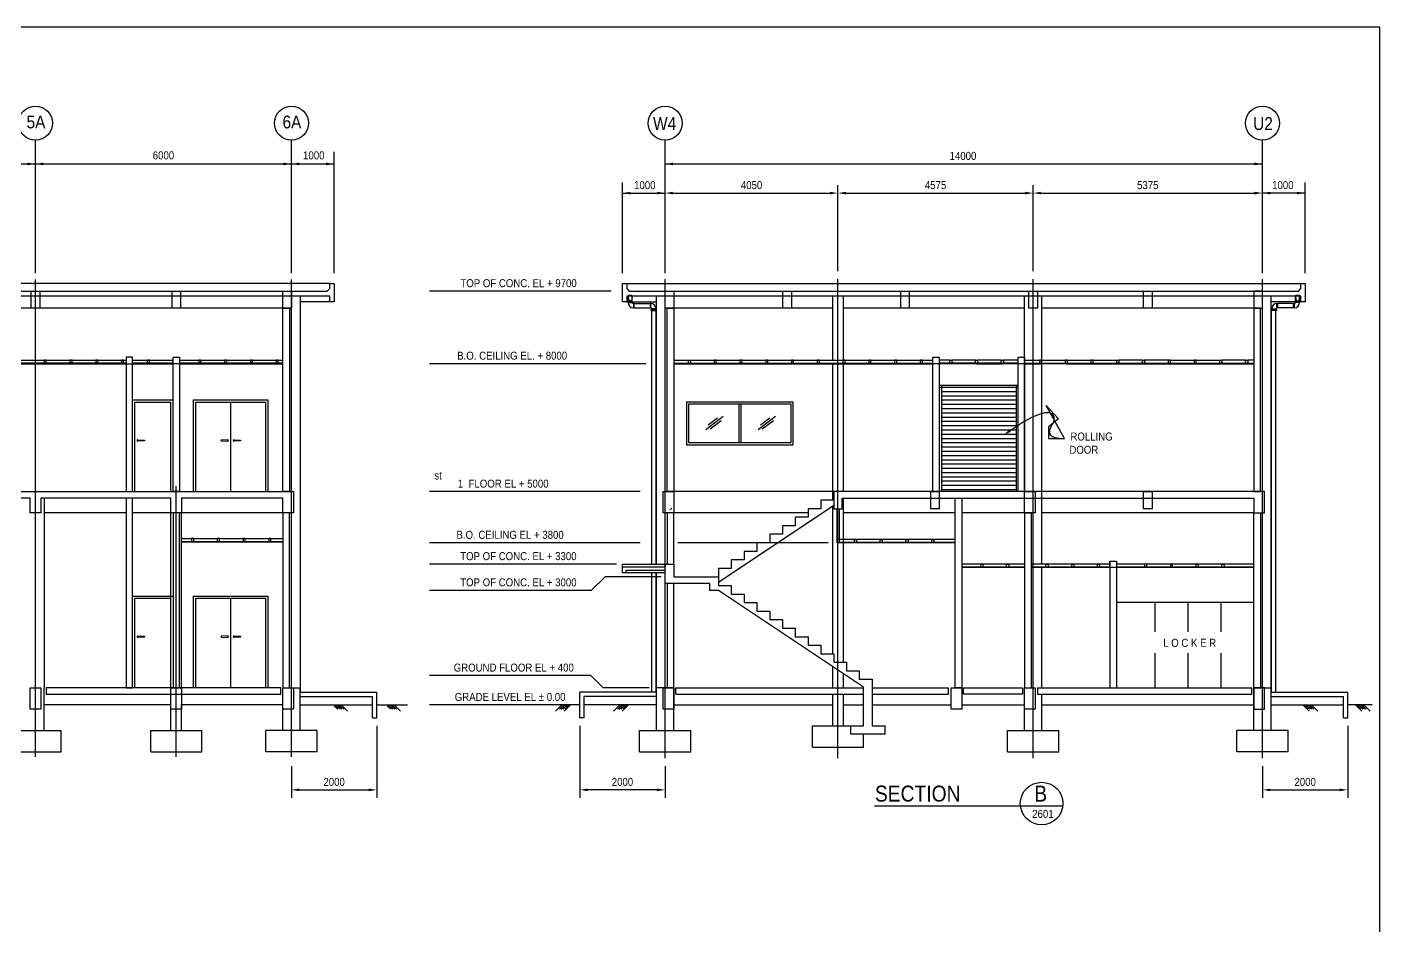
# Model space of a CAD drawing. Extents: x 225 to 62939, y 225 to 44209.
# Drawn here: x 31032 to 62739, y 23134 to 44209 of the extents above; entities that cross this region are included whole.
import ezdxf
from ezdxf.enums import TextEntityAlignment as Align

# ---------------------------------------------------------------- set-up
doc = ezdxf.new("R2010")
doc.units = 0
doc.header["$LTSCALE"] = 750
for name, pattern in [('CENTER', [0]), ('HIDDEN', [0]), ('HIDDEN2', [0]), ('PHANTOM', [0])]:
    doc.linetypes.add(name, pattern=pattern)
doc.layers.get('0').update_dxf_attribs({"linetype": 'CONTINUOUS'})
for name, color, linetype in [('AS', 6, 'CENTER'), ('BEAM', 4, 'CONTINUOUS'), ('COL', 3, 'CONTINUOUS'), ('DIM', 2, 'CONTINUOUS'), ('FORM', 1, 'CONTINUOUS')]:
    doc.layers.add(name, color=color, linetype=linetype)

msp = doc.modelspace()

# ---------------------------------------------------------------- linework, layer by layer
at = {"color": 0}
for p, q in [((38129, 38196), (6329, 38196)), ((45087, 38196), (60887, 38196)), ((37429, 37896), (37429, 28616)), ((38129, 37766), (37429, 37766)), ((45117, 37767), (45117, 37894)), ((45217, 37767), (45217, 37894)), ((45787, 31616), (45787, 37896)), ((49912, 37896), (49912, 36396)), ((50162, 37896), (50162, 36396)), ((54412, 33316), (54412, 37896)), ((54812, 31616), (54812, 37896)), ((60187, 28616), (60187, 37896)), ((60757, 37767), (60757, 37894)), ((60857, 37767), (60857, 37894)), ((37029, 37616), (7429, 37616)), ((45257, 37727), (45634, 37727)), ((45257, 37627), (45634, 37627)), ((45787, 37576), (45655, 37576)), ((45655, 37576), (45655, 37561)), ((45655, 37561), (45787, 37561)), ((45672, 37561), (45672, 37576)), ((45674, 37576), (45674, 37587)), ((45674, 31616), (45674, 37561)), ((45774, 37576), (45774, 37587)), ((45774, 31616), (45774, 37561)), ((45776, 37561), (45776, 37576)), ((49912, 37616), (46187, 37616)), ((54412, 37616), (50162, 37616)), ((59787, 37616), (54812, 37616)), ((60187, 37576), (60319, 37576)), ((60319, 37561), (60187, 37561)), ((60197, 37561), (60197, 37576)), ((60200, 37576), (60200, 37587)), ((60200, 28616), (60200, 37561)), ((60300, 37576), (60300, 37587)), ((60300, 28616), (60300, 37561)), ((60302, 37561), (60302, 37576)), ((60319, 37576), (60319, 37561)), ((60717, 37727), (60340, 37727)), ((60717, 37627), (60340, 37627)), ((23676, 36316), (33504, 36316)), ((23826, 36396), (33354, 36396)), ((33354, 36326), (23826, 36326)), ((33504, 36396), (34454, 36396)), ((34454, 36326), (33504, 36326)), ((33504, 36316), (34454, 36316)), ((34604, 36396), (37029, 36396)), ((37029, 36326), (34604, 36326)), ((34604, 36316), (37029, 36316)), ((46187, 36396), (51363, 36396)), ((46187, 36326), (52262, 36326)), ((46187, 36316), (52262, 36316)), ((49912, 36316), (49912, 33116)), ((50162, 36316), (50162, 33316)), ((51413, 36396), (51967, 36396)), ((52017, 36396), (52262, 36396)), ((52657, 36396), (52412, 36396)), ((54262, 36326), (52412, 36326)), ((53284, 36316), (52412, 36316)), ((53261, 36396), (52707, 36396)), ((53288, 36316), (53888, 36316)), ((53865, 36396), (53311, 36396)), ((54262, 36316), (53892, 36316)), ((54262, 36396), (53915, 36396)), ((54412, 36396), (54759, 36396)), ((54412, 36326), (59787, 36326)), ((54412, 36316), (54782, 36316)), ((55386, 36316), (54786, 36316)), ((54809, 36396), (55363, 36396)), ((55390, 36316), (59787, 36316)), ((55413, 36396), (55967, 36396)), ((56017, 36396), (56571, 36396)), ((57175, 36396), (56621, 36396)), ((57779, 36396), (57225, 36396)), ((57829, 36396), (58383, 36396)), ((58433, 36396), (58987, 36396)), ((59591, 36396), (59037, 36396)), ((59787, 36396), (59641, 36396)), ((52412, 35816), (54262, 35816)), ((52412, 35766), (54262, 35766)), ((52462, 35816), (52462, 33316)), ((52462, 35666), (54212, 35666)), ((52462, 35566), (54212, 35566)), ((54212, 35816), (54212, 33316)), ((33504, 35466), (34454, 35466)), ((33554, 33316), (33554, 35416)), ((33554, 35416), (34404, 35416)), ((34404, 33316), (34404, 35416)), ((34934, 33316), (34934, 35466)), ((34934, 35466), (36681, 35466)), ((34984, 33316), (34984, 35416)), ((34984, 35416), (36631, 35416)), ((35808, 33316), (35808, 35416)), ((36631, 33316), (36631, 35416)), ((36681, 33316), (36681, 35466)), ((46537, 35366), (46537, 34466)), ((48937, 35366), (46537, 35366)), ((47712, 35366), (47712, 34466)), ((47762, 35366), (47762, 34466)), ((48937, 34466), (48937, 35366)), ((52462, 35466), (54212, 35466)), ((52462, 35366), (54212, 35366)), ((52462, 35266), (54212, 35266)), ((46942, 34777), (47350, 35089)), ((46997, 34882), (47212, 35046)), ((47039, 34788), (47300, 34988)), ((48167, 34777), (48575, 35089)), ((48222, 34882), (48437, 35046)), ((48264, 34788), (48525, 34988)), ((52462, 35166), (54212, 35166)), ((52462, 35066), (54212, 35066)), ((52462, 34966), (54212, 34966)), ((52462, 34866), (54212, 34866)), ((52462, 34766), (54212, 34766)), ((52462, 34666), (54212, 34666)), ((52462, 34566), (54212, 34566)), ((46537, 34466), (48937, 34466)), ((52462, 34466), (54212, 34466)), ((52462, 34366), (54212, 34366)), ((52462, 34266), (54212, 34266)), ((52462, 34166), (54212, 34166)), ((52462, 34066), (54212, 34066)), ((52462, 33966), (54212, 33966)), ((52462, 33866), (54212, 33866)), ((52462, 33766), (54212, 33766)), ((52462, 33666), (54212, 33666)), ((49937, 33316), (46187, 33316)), ((52462, 33566), (54212, 33566)), ((52462, 33466), (54212, 33466)), ((52462, 33366), (54212, 33366)), ((47237, 31196), (49937, 32996)), ((49912, 32979), (49912, 29516)), ((50162, 33166), (50162, 29316)), ((33354, 32816), (31429, 32816)), ((37029, 32816), (33504, 32816)), ((46104, 32893), (46140, 32929)), ((49337, 32816), (46187, 32816)), ((52787, 32816), (50162, 32816)), ((54412, 32816), (52937, 32816)), ((54412, 32816), (54412, 28716)), ((54412, 32816), (54562, 32816)), ((54562, 32816), (54562, 28716)), ((59787, 32816), (54812, 32816)), ((34654, 32216), (34887, 32216)), ((34654, 32146), (37029, 32146)), ((34654, 32136), (37029, 32136)), ((34937, 32216), (35491, 32216)), ((35541, 32216), (36095, 32216)), ((36145, 32216), (36699, 32216)), ((36749, 32216), (37029, 32216)), ((52787, 32196), (50012, 32196)), ((52787, 32126), (50012, 32126)), ((52787, 32116), (50012, 32116)), ((45674, 28616), (45674, 31416)), ((45774, 28616), (45774, 31416)), ((45787, 28616), (45787, 31416)), ((54412, 31616), (52937, 31616)), ((54412, 31546), (52937, 31546)), ((54412, 31536), (52937, 31536)), ((56412, 31616), (54562, 31616)), ((56412, 31546), (54562, 31546)), ((56412, 31536), (54562, 31536)), ((54812, 28716), (54812, 31536)), ((56412, 31686), (56412, 28736)), ((56412, 31686), (56562, 31686)), ((56562, 31686), (56562, 28736)), ((59787, 31616), (56562, 31616)), ((59787, 31546), (56562, 31546)), ((59787, 31536), (56562, 31536)), ((33504, 30866), (34454, 30866)), ((33554, 28716), (33554, 30816)), ((33554, 30816), (34404, 30816)), ((34404, 28716), (34404, 30866)), ((34934, 28716), (34934, 30866)), ((34934, 30866), (36681, 30866)), ((34984, 28716), (34984, 30816)), ((34984, 30816), (36631, 30816)), ((35808, 28716), (35808, 30816)), ((36631, 28716), (36631, 30816)), ((36681, 28716), (36681, 30866)), ((59787, 30716), (56562, 30716)), ((57462, 30716), (57462, 30026)), ((58237, 30716), (58237, 30026)), ((59012, 30716), (59012, 30026)), ((57462, 29527), (57462, 28716)), ((58237, 29527), (58237, 28716)), ((59012, 29527), (59012, 28716)), ((49912, 29213), (49912, 28716)), ((50162, 29046), (50162, 28716)), ((31429, 27716), (31429, 28716)), ((37029, 28716), (37429, 28716)), ((37429, 27716), (37429, 28716)), ((37429, 28616), (39229, 28616)), ((39229, 28016), (39229, 28616)), ((45787, 28616), (43987, 28616)), ((43987, 28016), (43987, 28616)), ((46187, 28716), (45787, 28716)), ((45787, 27716), (45787, 28716)), ((46187, 27716), (46187, 28716)), ((46237, 28566), (46237, 28716)), ((46237, 28716), (50637, 28716)), ((46237, 28566), (50637, 28566)), ((49912, 28566), (49912, 27829)), ((50162, 28566), (50162, 27829)), ((50837, 28716), (52629, 28716)), ((50837, 28566), (52629, 28566)), ((52629, 28566), (52629, 28716)), ((53187, 28716), (53187, 28716)), ((54712, 28716), (54712, 28566)), ((54712, 28716), (59737, 28716)), ((54712, 28566), (59737, 28566)), ((54812, 27716), (54812, 28566)), ((59737, 28566), (59737, 28716)), ((59737, 28566), (59737, 28716)), ((59787, 28716), (60187, 28716)), ((59787, 28716), (59787, 28716)), ((59787, 27716), (59787, 28716)), ((60187, 27716), (60187, 28716)), ((60187, 28616), (61987, 28616)), ((61987, 28016), (61987, 28616)), ((34404, 28316), (31429, 28316)), ((37029, 28316), (34654, 28316)), ((37029, 27716), (37029, 28316)), ((37429, 28516), (39129, 28516)), ((37429, 28316), (39129, 28316)), ((38232, 28280), (38268, 28316)), ((38253, 28259), (38310, 28316)), ((38274, 28237), (38353, 28316)), ((38295, 28216), (38395, 28316)), ((38368, 28216), (38332, 28253)), ((38410, 28216), (38353, 28274)), ((38453, 28216), (38374, 28295)), ((38545, 28166), (38395, 28316)), ((39129, 28016), (39129, 28516)), ((39229, 28316), (39952, 28316)), ((39472, 28280), (39508, 28316)), ((39493, 28259), (39551, 28316)), ((39514, 28237), (39593, 28316)), ((39536, 28216), (39636, 28316)), ((39608, 28216), (39572, 28253)), ((39651, 28216), (39593, 28274)), ((39693, 28216), (39614, 28295)), ((39786, 28166), (39636, 28316)), ((43418, 28166), (43568, 28316)), ((43511, 28216), (43589, 28295)), ((43553, 28216), (43611, 28274)), ((43668, 28216), (43568, 28316)), ((43596, 28216), (43632, 28253)), ((43689, 28237), (43611, 28316)), ((43618, 28166), (43768, 28316)), ((43711, 28259), (43653, 28316)), ((43732, 28280), (43696, 28316)), ((45787, 28516), (44087, 28516)), ((44087, 28016), (44087, 28516)), ((45787, 28316), (44087, 28316)), ((44776, 28166), (44926, 28316)), ((44869, 28216), (44948, 28295)), ((44911, 28216), (44969, 28274)), ((45026, 28216), (44926, 28316)), ((44954, 28216), (44990, 28253)), ((45048, 28237), (44969, 28316)), ((44976, 28166), (45126, 28316)), ((45069, 28259), (45011, 28316)), ((45090, 28280), (45054, 28316)), ((46187, 28316), (49912, 28316)), ((50162, 28316), (50637, 28316)), ((50837, 28316), (52687, 28316)), ((52937, 28316), (54412, 28316)), ((54412, 27716), (54412, 28316)), ((54812, 28316), (59787, 28316)), ((60187, 28516), (61887, 28516)), ((60187, 28316), (61887, 28316)), ((61084, 28166), (60934, 28316)), ((60970, 28280), (61007, 28316)), ((60992, 28259), (61049, 28316)), ((61013, 28237), (61092, 28316)), ((61034, 28216), (61134, 28316)), ((61107, 28216), (61070, 28253)), ((61149, 28216), (61092, 28274)), ((61192, 28216), (61113, 28295)), ((61284, 28166), (61134, 28316)), ((61887, 28016), (61887, 28516)), ((62555, 28316), (61987, 28316)), ((62313, 28166), (62163, 28316)), ((62199, 28280), (62235, 28316)), ((62220, 28259), (62278, 28316)), ((62241, 28237), (62320, 28316)), ((62263, 28216), (62363, 28316)), ((62335, 28216), (62299, 28253)), ((62378, 28216), (62320, 28274)), ((62420, 28216), (62341, 28295)), ((62513, 28166), (62363, 28316)), ((39129, 28016), (39229, 28016)), ((44087, 28016), (43987, 28016)), ((61887, 28016), (61987, 28016)), ((30629, 27716), (31829, 27716)), ((31829, 27216), (31829, 27716)), ((33929, 27716), (35129, 27716)), ((33929, 27216), (33929, 27716)), ((35129, 27216), (35129, 27716)), ((37829, 27716), (36629, 27716)), ((36629, 27216), (36629, 27716)), ((37829, 27216), (37829, 27716)), ((45387, 27716), (46587, 27716)), ((45387, 27216), (45387, 27716)), ((46587, 27216), (46587, 27716)), ((49437, 27829), (50637, 27829)), ((49437, 27329), (49437, 27829)), ((50637, 27329), (50637, 27629)), ((54012, 27216), (54012, 27716)), ((54012, 27716), (55212, 27716)), ((55212, 27216), (55212, 27716)), ((60587, 27716), (59387, 27716)), ((59387, 27216), (59387, 27716)), ((60587, 27216), (60587, 27716)), ((49437, 27329), (50637, 27329)), ((30629, 27216), (31829, 27216)), ((33929, 27216), (35129, 27216)), ((37829, 27216), (36629, 27216)), ((45387, 27216), (46587, 27216)), ((54012, 27216), (55212, 27216)), ((60587, 27216), (59387, 27216))]:
    msp.add_line(p, q, dxfattribs=at)
at = {"color": 0, "linetype": 'HIDDEN2'}
for p, q in [((45118, 37894), (45137, 37791)), ((45196, 37791), (45137, 37791)), ((45215, 37894), (45196, 37791)), ((60758, 37894), (60777, 37791)), ((60777, 37791), (60836, 37791)), ((60855, 37894), (60836, 37791))]:
    msp.add_line(p, q, dxfattribs=at)
at = {"color": 0, "linetype": 'HIDDEN'}
for p, q in [((52262, 36391), (46187, 36391)), ((31429, 33166), (31429, 28716))]:
    msp.add_line(p, q, dxfattribs=at)
at = {"color": 0}
for points in [[(38229, 38196), (38229, 37766), (38129, 37766), (38129, 37896), (6329, 37896), (6329, 37766), (6229, 37766), (6229, 38196), (6329, 38196), (6329, 38076), (6389, 38016), (38069, 38016), (38129, 38076), (38129, 38196)], [(60987, 38196), (60987, 37766), (60887, 37766), (60887, 37896), (45087, 37896), (45087, 37766), (44987, 37766), (44987, 38196), (45087, 38196), (45087, 38076), (45147, 38016), (60827, 38016), (60887, 38076), (60887, 38196)], [(45115, 37752), (45219, 37752), (45219, 37767), (45115, 37767)], [(60859, 37752), (60755, 37752), (60755, 37767), (60859, 37767)], [(45257, 37625), (45257, 37729), (45242, 37729), (45242, 37625)], [(45634, 37729), (45634, 37625), (45649, 37625), (45649, 37729)], [(45776, 37602), (45672, 37602), (45672, 37587), (45776, 37587)], [(60197, 37602), (60302, 37602), (60302, 37587), (60197, 37587)], [(60340, 37729), (60340, 37625), (60325, 37625), (60325, 37729)], [(60717, 37625), (60717, 37729), (60732, 37729), (60732, 37625)], [(31433, 36326), (31483, 36326), (31483, 36396), (31433, 36396)], [(32037, 36326), (32087, 36326), (32087, 36396), (32037, 36396)], [(32641, 36326), (32691, 36326), (32691, 36396), (32641, 36396)], [(33245, 36326), (33295, 36326), (33295, 36396), (33245, 36396)], [(33849, 36326), (33899, 36326), (33899, 36396), (33849, 36396)], [(35057, 36326), (35107, 36326), (35107, 36396), (35057, 36396)], [(35661, 36326), (35711, 36326), (35711, 36396), (35661, 36396)], [(36265, 36326), (36315, 36326), (36315, 36396), (36265, 36396)], [(36869, 36326), (36919, 36326), (36919, 36396), (36869, 36396)], [(46581, 36326), (46531, 36326), (46531, 36396), (46581, 36396)], [(47135, 36326), (47185, 36326), (47185, 36396), (47135, 36396)], [(47739, 36326), (47789, 36326), (47789, 36396), (47739, 36396)], [(48343, 36326), (48393, 36326), (48393, 36396), (48343, 36396)], [(48947, 36326), (48997, 36326), (48997, 36396), (48947, 36396)], [(49551, 36326), (49601, 36326), (49601, 36396), (49551, 36396)], [(50155, 36326), (50205, 36326), (50205, 36396), (50155, 36396)], [(50759, 36326), (50809, 36326), (50809, 36396), (50759, 36396)], [(51363, 36326), (51413, 36326), (51413, 36396), (51363, 36396)], [(51967, 36326), (52017, 36326), (52017, 36396), (51967, 36396)], [(52707, 36326), (52657, 36326), (52657, 36396), (52707, 36396)], [(53311, 36326), (53261, 36326), (53261, 36396), (53311, 36396)], [(53915, 36326), (53865, 36326), (53865, 36396), (53915, 36396)], [(54759, 36326), (54809, 36326), (54809, 36396), (54759, 36396)], [(55363, 36326), (55413, 36326), (55413, 36396), (55363, 36396)], [(55967, 36326), (56017, 36326), (56017, 36396), (55967, 36396)], [(56621, 36326), (56571, 36326), (56571, 36396), (56621, 36396)], [(57225, 36326), (57175, 36326), (57175, 36396), (57225, 36396)], [(57779, 36326), (57829, 36326), (57829, 36396), (57779, 36396)], [(58383, 36326), (58433, 36326), (58433, 36396), (58383, 36396)], [(59037, 36326), (58987, 36326), (58987, 36396), (59037, 36396)], [(59641, 36326), (59591, 36326), (59591, 36396), (59641, 36396)], [(48987, 35416), (46487, 35416), (46487, 34416), (48987, 34416)], [(52787, 28716), (52787, 33166), (52937, 33166), (52937, 28716)], [(34887, 32146), (34937, 32146), (34937, 32216), (34887, 32216)], [(35491, 32146), (35541, 32146), (35541, 32216), (35491, 32216)], [(36095, 32146), (36145, 32146), (36145, 32216), (36095, 32216)], [(36699, 32146), (36749, 32146), (36749, 32216), (36699, 32216)], [(50472, 32126), (50422, 32126), (50422, 32196), (50472, 32196)], [(51076, 32126), (51026, 32126), (51026, 32196), (51076, 32196)], [(51680, 32126), (51630, 32126), (51630, 32196), (51680, 32196)], [(52284, 32126), (52234, 32126), (52234, 32196), (52284, 32196)], [(53435, 31546), (53385, 31546), (53385, 31616), (53435, 31616)], [(54039, 31546), (53989, 31546), (53989, 31616), (54039, 31616)], [(54962, 31546), (54912, 31546), (54912, 31616), (54962, 31616)], [(55566, 31546), (55516, 31546), (55516, 31616), (55566, 31616)], [(56170, 31546), (56120, 31546), (56120, 31616), (56170, 31616)], [(57223, 31546), (57273, 31546), (57273, 31616), (57223, 31616)], [(57827, 31546), (57877, 31546), (57877, 31616), (57827, 31616)], [(58481, 31546), (58431, 31546), (58431, 31616), (58481, 31616)], [(59085, 31546), (59035, 31546), (59035, 31616), (59085, 31616)], [(31479, 28716), (31479, 28566), (36979, 28566), (36979, 28716)], [(52982, 28566), (52982, 28716), (54362, 28716), (54362, 28566)]]:
    msp.add_lwpolyline(points, close=True, dxfattribs=at)
for points in [[(33627, 34533), (33774, 34526, -1), (33774, 34506), (33627, 34499)], [(35734, 34533), (35587, 34526, 1), (35587, 34506), (35734, 34499)], [(35881, 34533), (36028, 34526, -1), (36028, 34506), (35881, 34499)], [(33627, 29933), (33774, 29926, -1), (33774, 29906), (33627, 29899)], [(35734, 29933), (35587, 29926, 1), (35587, 29906), (35734, 29899)], [(35881, 29933), (36028, 29926, -1), (36028, 29906), (35881, 29899)]]:
    msp.add_lwpolyline(points, format="xyb", dxfattribs=at)
for centre in [(45663, 37569), (60310, 37569)]:
    msp.add_circle(centre, 1.62, dxfattribs=at)
for centre, radius, start, end in [((45167, 37813), 102, 57.8276, 122.1724), ((45242, 37752), 125, 180, 270), ((45242, 37752), 25, 180, 270), ((60732, 37752), 125, 270, 0), ((60732, 37752), 25, 270, 0), ((60807, 37813), 102, 57.8276, 122.1724), ((45649, 37602), 125, 360, 90), ((45649, 37602), 25, 360, 90), ((60325, 37602), 125, 90, 180), ((60325, 37602), 25, 90, 180), ((33627, 34516), 17, 82.9043, 277.0957), ((35734, 34516), 17, 262.9043, 97.0957), ((35881, 34516), 17, 82.9043, 277.0957), ((33627, 29916), 17, 82.9043, 277.0957), ((35734, 29916), 17, 262.9043, 97.0957), ((35881, 29916), 17, 82.9043, 277.0957)]:
    msp.add_arc(centre, radius, start, end, dxfattribs=at)
at = {"layer": 'AS', "color": 0}
for p, q in [((31229, 27099), (31229, 38287)), ((37229, 27099), (37229, 38287)), ((45987, 27070), (45987, 38300)), ((50037, 27070), (50037, 38300)), ((54612, 27070), (54612, 38300)), ((59987, 27070), (59987, 38300)), ((34529, 27099), (34529, 33443))]:
    msp.add_line(p, q, dxfattribs=at)
at = {"layer": 'BEAM', "color": 0}
for p, q in [((50012, 32916), (50012, 32116)), ((50062, 32916), (50062, 32116))]:
    msp.add_line(p, q, dxfattribs=at)
for points in [[(37029, 37616), (37179, 37616), (37179, 33316), (37029, 33316)], [(46037, 37616), (46187, 37616), (46187, 33316), (46037, 33316)], [(59937, 37616), (59787, 37616), (59787, 33316), (59937, 33316)], [(33504, 36466), (33354, 36466), (33354, 33316), (33504, 33316)], [(34454, 36466), (34604, 36466), (34604, 33316), (34454, 33316)], [(52262, 36466), (52412, 36466), (52412, 33316), (52262, 33316)], [(54262, 36466), (54412, 36466), (54412, 33316), (54262, 33316)], [(33504, 33166), (33354, 33166), (33354, 28716), (33504, 28716)], [(34454, 28716), (34604, 28716), (34604, 32816), (34454, 32816)], [(37029, 28716), (37179, 28716), (37179, 32816), (37029, 32816)], [(59937, 28716), (59787, 28716), (59787, 32816), (59937, 32816)], [(56412, 31686), (56562, 31686), (56562, 31536), (56412, 31536)]]:
    msp.add_lwpolyline(points, close=True, dxfattribs=at)
for points in [[(46187, 31616), (46187, 32816), (46037, 32816), (46037, 31616)], [(46037, 31316)], [(46037, 31166), (46037, 28716)], [(46037, 28716), (46187, 28716), (46187, 31166)], [(46187, 31316)]]:
    msp.add_lwpolyline(points, dxfattribs=at)
at = {"layer": 'COL', "color": 0}
for p, q in [((45087, 37766), (45787, 37766)), ((60887, 37766), (60187, 37766)), ((34604, 36316), (34454, 36316)), ((34404, 28716), (34404, 32816)), ((34654, 28716), (34654, 32816)), ((44987, 31416), (44987, 31616)), ((44987, 31616), (46187, 31616)), ((44987, 31556), (45987, 31556)), ((45987, 31416), (44987, 31416)), ((45067, 31476), (45987, 31476)), ((45067, 31476), (45067, 31416)), ((45987, 31616), (45987, 31556)), ((46187, 31616), (46187, 31316)), ((34404, 27716), (34404, 28316)), ((34654, 27716), (34654, 28316))]:
    msp.add_line(p, q, dxfattribs=at)
for points in [[(31129, 37616), (31129, 38016), (31329, 38016), (31329, 37616)], [(34429, 37616), (34429, 38016), (34629, 38016), (34629, 37616)], [(37029, 37616), (37029, 38016), (37229, 38016), (37229, 37616)], [(45987, 37616), (45987, 38016), (46187, 38016), (46187, 37616)], [(48747, 37616), (48747, 38016), (48947, 38016), (48947, 37616)], [(51507, 37616), (51507, 38016), (51707, 38016), (51707, 37616)], [(54512, 37616), (54512, 38016), (54712, 38016), (54712, 37616)], [(57199, 37616), (57199, 38016), (57399, 38016), (57399, 37616)], [(59987, 37616), (59987, 38016), (59787, 38016), (59787, 37616)], [(52262, 36466), (52412, 36466), (52412, 36316), (52262, 36316)], [(54262, 36466), (54412, 36466), (54412, 36316), (54262, 36316)], [(45937, 32816), (45937, 33316), (46187, 33316), (46187, 32816)], [(60037, 33316), (49937, 33316), (49937, 32916), (50137, 32916), (50137, 33166), (59787, 33166), (59787, 32816), (60037, 32816)], [(52212, 32916), (52212, 33316), (52412, 33316), (52412, 32916)], [(54412, 32816), (54412, 33316), (54662, 33316), (54662, 32816)], [(57199, 32916), (57199, 33316), (57399, 33316), (57399, 32916)], [(31104, 28216), (31104, 28716), (31354, 28716), (31354, 28216)], [(34404, 28216), (34404, 28716), (34654, 28716), (34654, 28216)], [(37029, 28216), (37029, 28716), (37279, 28716), (37279, 28216)], [(45937, 28216), (45937, 28716), (46187, 28716), (46187, 28216)], [(52687, 28216), (52687, 28716), (52937, 28716), (52937, 28216)], [(54412, 28216), (54412, 28716), (54662, 28716), (54662, 28216)], [(60037, 28216), (60037, 28716), (59787, 28716), (59787, 28216)]]:
    msp.add_lwpolyline(points, close=True, dxfattribs=at)
for points in [[(54074, 34748), (54074, 34748), (54358, 34935), (54584, 35061), (54757, 35136), (54887, 35169), (54978, 35170), (55038, 35147), (55074, 35110), (55093, 35069), (55100, 35030), (55099, 34994), (55090, 34962), (55077, 34930), (55060, 34899), (55042, 34868), (55024, 34835), (55007, 34799), (54995, 34760), (54991, 34720), (54998, 34681), (55020, 34644), (55063, 34611), (55129, 34585), (55223, 34569), (55348, 34562), (54916, 35335), (55204, 35021), (54968, 34837), (54968, 34562), (55348, 34562)], [(7179, 33316), (37279, 33316), (37279, 32816), (37029, 32816), (37029, 33166), (34654, 33166), (34654, 32816), (34404, 32816), (34404, 33166), (31354, 33166), (31354, 32816), (31104, 32816), (31104, 33166), (28354, 33166)], [(49937, 33116), (49637, 33116), (49637, 32916), (49337, 32916), (49337, 32716), (49037, 32716), (49037, 32516), (48737, 32516), (48737, 32316), (48437, 32316), (48437, 32116), (48137, 32116), (48137, 31916), (47837, 31916), (47837, 31716), (47537, 31716), (47537, 31516), (47237, 31516), (47237, 31116), (47537, 31116), (47537, 30916), (47837, 30916), (47837, 30716), (48137, 30716), (48137, 30516), (48437, 30516), (48437, 30316), (48737, 30316), (48737, 30116), (49037, 30116), (49037, 29916), (49337, 29916), (49337, 29716), (49637, 29716), (49637, 29516), (49937, 29516), (49937, 29316), (50237, 29316), (50237, 29116), (50537, 29116), (50537, 28916), (50837, 28916), (50837, 27829), (51137, 27829), (51137, 27629), (50337, 27629), (50337, 27829), (50637, 27829), (50637, 28729), (47237, 30996), (47037, 30996), (47037, 31166), (45987, 31166), (45987, 31476)], [(46187, 31316), (47237, 31316)]]:
    msp.add_lwpolyline(points, dxfattribs=at)
msp.add_solid([(54092, 34723), (54056, 34774), (53920, 34641)], dxfattribs=at)
at = {"layer": 'DIM', "color": 0}
for p, q in [((31229, 38437), (31229, 41555)), ((37229, 38437), (37229, 41555)), ((45987, 38437), (45987, 41555)), ((59987, 38437), (59987, 41555)), ((38229, 38437), (38229, 41281)), ((6229, 41000), (38229, 41000)), ((45987, 41000), (59987, 41000)), ((44987, 38437), (44987, 40563)), ((44987, 40316), (45987, 40316)), ((46174, 40316), (49849, 40316)), ((50037, 38488), (50037, 40503)), ((50224, 40316), (54424, 40316)), ((54612, 38488), (54612, 40503)), ((54799, 40316), (59799, 40316)), ((60987, 40316), (59987, 40316)), ((60987, 38437), (60987, 40563)), ((44720, 38016), (40461, 38016)), ((45537, 36316), (40461, 36316)), ((45401, 33316), (40461, 33316)), ((45401, 32116), (40461, 32116)), ((44845, 31616), (40461, 31616)), ((44582, 31316), (44249, 31002)), ((45897, 31316), (44582, 31316)), ((44249, 31002), (40462, 31002)), ((44247, 29003), (40461, 29003)), ((44531, 28716), (44247, 29003)), ((45616, 28716), (44531, 28716)), ((43987, 28316), (40461, 28316)), ((39229, 27829), (39229, 26137)), ((43987, 27829), (43987, 26137)), ((61987, 27829), (61987, 26137)), ((37229, 26882), (37229, 26137)), ((45987, 26882), (45987, 26137)), ((59987, 26882), (59987, 26137)), ((37416, 26324), (39041, 26324)), ((45799, 26324), (44174, 26324)), ((60174, 26324), (61799, 26324)), ((50891, 25950), (55309, 25950))]:
    msp.add_line(p, q, dxfattribs=at)
at = {"layer": 'DIM', "color": 0, "linetype": 'PHANTOM'}
msp.add_line((49805, 32116), (46285, 32116), dxfattribs=at)
at = {"layer": 'DIM', "color": 0}
for centre, radius in [((31229, 41955), 400), ((37229, 41955), 400), ((45987, 41955), 400), ((59987, 41955), 400), ((54811, 26003), 500)]:
    msp.add_circle(centre, radius, dxfattribs=at)
for points in [[(31041, 41031), (31041, 40969), (31229, 41000)], [(31416, 41031), (31416, 40969), (31229, 41000)], [(37041, 41031), (37041, 40969), (37229, 41000)], [(37416, 41031), (37416, 40969), (37229, 41000)], [(38041, 41031), (38041, 40969), (38229, 41000)], [(46174, 41031), (46174, 40969), (45987, 41000)], [(59799, 41031), (59799, 40969), (59987, 41000)], [(45174, 40347), (45174, 40285), (44987, 40316)], [(45799, 40347), (45799, 40285), (45987, 40316)], [(46174, 40347), (46174, 40285), (45987, 40316)], [(49849, 40347), (49849, 40285), (50037, 40316)], [(50224, 40347), (50224, 40285), (50037, 40316)], [(54424, 40347), (54424, 40285), (54612, 40316)], [(54799, 40347), (54799, 40285), (54612, 40316)], [(59799, 40347), (59799, 40285), (59987, 40316)], [(60174, 40347), (60174, 40285), (59987, 40316)], [(60799, 40347), (60799, 40285), (60987, 40316)], [(37416, 26355), (37416, 26293), (37229, 26324)], [(39041, 26355), (39041, 26293), (39229, 26324)], [(44174, 26355), (44174, 26293), (43987, 26324)], [(45799, 26355), (45799, 26293), (45987, 26324)], [(60174, 26355), (60174, 26293), (59987, 26324)], [(61799, 26355), (61799, 26293), (61987, 26324)]]:
    msp.add_solid(points, dxfattribs=at)
at = {"layer": 'FORM', "color": 0}
for p, q in [((62739, 44209), (225, 44209)), ((62739, 225), (62739, 44209))]:
    msp.add_line(p, q, dxfattribs=at)

# ---------------------------------------------------------------- texts
at = {"layer": 'DIM', "color": 0, "width": 0.9}
for s, height, p in [('5A', 300, (31462, 41983)), ('6A', 300, (37461, 41983)), ('W4', 300, (46245, 41946)), ('U2', 300, (60229, 41946)), ('TOP OF CONC. EL + 9700', 187.5, (43915, 38204)), ('B.O. CEILING EL. + 8000', 187.5, (43690, 36504)), ('ROLLING', 187.5, (56476, 34609)), ('DOOR', 187.5, (56138, 34298)), ('st', 187.5, (40752, 33695)), ('1  FLOOR EL + 5000', 187.5, (43255, 33504)), ('B.O. CEILING EL + 3800', 187.5, (43610, 32304)), ('TOP OF CONC. EL + 3300', 187.5, (43911, 31804)), ('TOP OF CONC. EL + 3000', 187.5, (43911, 31190)), ('GROUND FLOOR EL + 400', 187.5, (43846, 29191)), ('GRADE LEVEL EL %%P 0.00', 187.5, (43651, 28504)), ('SECTION', 375, (52909, 26237)), ('B', 375, (54939, 26237)), ('2601', 187.5, (55091, 25762))]:
    msp.add_text(s, height=height, dxfattribs=at).set_placement(p, align=Align.MIDDLE_RIGHT)
for s, p in [('6000', (34229, 41201)), ('4050', (48012, 40503)), ('4575', (52324, 40503)), ('5375', (57299, 40503))]:
    msp.add_text(s, height=187.5, dxfattribs=at).set_placement(p, align=Align.MIDDLE_CENTER)
for s, p in [('1000', (37752, 41201)), ('14000', (52967, 41188)), ('1000', (45510, 40503)), ('1000', (60463, 40503)), ('L O C K E R', (58280, 29772)), ('2000', (38229, 26512)), ('2000', (44987, 26512)), ('2000', (60987, 26512))]:
    msp.add_text(s, height=187.5, dxfattribs=at).set_placement(p, align=Align.MIDDLE)

doc.saveas('drawing.dxf')
